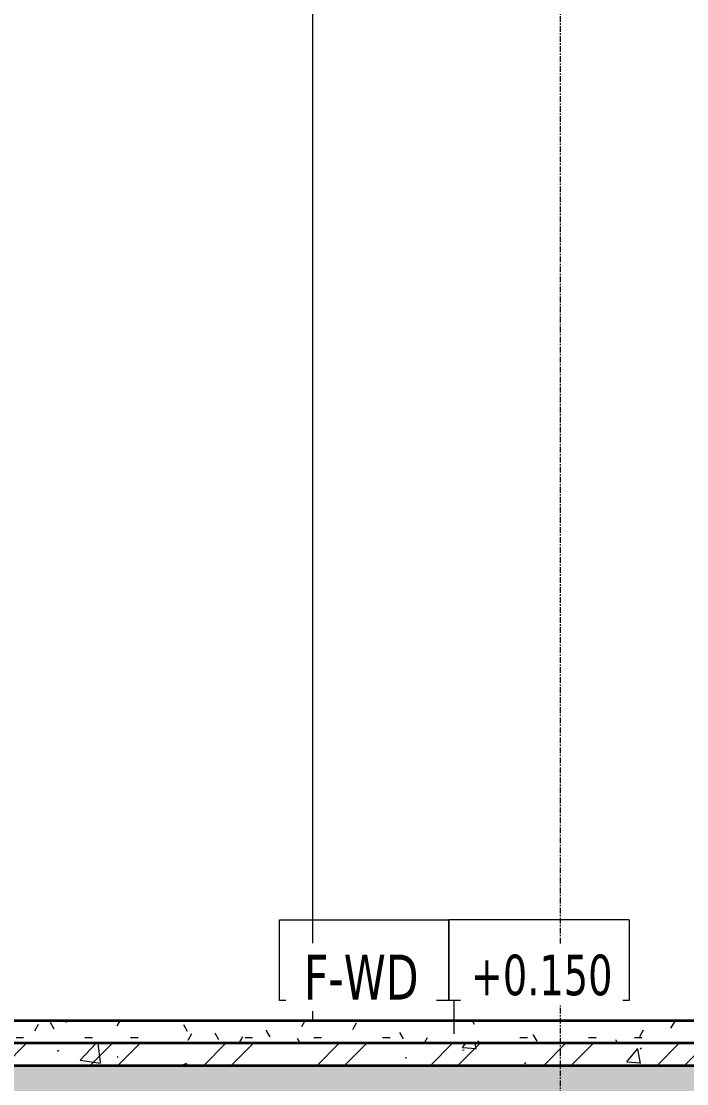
# Model space of a CAD drawing. Header units: millimetres. Extents: x 41758 to 237109, y 3795 to 78637.
# Drawn here: x 129900 to 131376, y 5460 to 7817 of the extents above; entities that cross this region are included whole.
import ezdxf

# ---------------------------------------------------------------- set-up
doc = ezdxf.new("R2010")
doc.units = ezdxf.units.MM
for name, pattern in [('Centre', [31.75, 6.35, -4.7625, 15.875, -4.7625]), ('Grid Line', [22.225, 12.7, -3.175, 3.175, -3.175]), ('IMPORT-CENTER _2_', [40.64, 25.4, -5.08, 5.08, -5.08])]:
    doc.linetypes.add(name, pattern=pattern)
for name, color, linetype, lineweight in [('0-5', 130, 'Continuous', 5), ('A-DETL-GENF-4', 9, 'Continuous', 18), ('A-DETL-MEDM', 33, 'Continuous', 35), ('A-FLOR-FNSH-1', 250, 'Continuous', 35), ('A-FLOR-IDEN', 11, 'Continuous', 9), ('A-FLOR-LEVL-2', 51, 'Centre', 9), ('A-FLOR-PATT-1', 253, 'Continuous', 18), ('A-FLOR-PATT-4', 67, 'Continuous', 18), ('A-WALL', 113, 'Continuous', 18), ('G-IMPT', 8, 'Continuous', 18), ('G-IMPT-3', 8, 'IMPORT-CENTER _2_', 18), ('M-EQPM', 50, 'Continuous', 18), ('M-EQPM-2', 50, 'Continuous', 25), ('S-GRID-1', 1, 'Grid Line', 9)]:
    doc.layers.add(name, color=color, linetype=linetype, lineweight=lineweight)
doc.styles.add('Tahoma', font='tahoma.ttf', dxfattribs={"width": 0.8, "height": 100})
doc.styles.add('Tahoma_1', font='tahoma.ttf', dxfattribs={"width": 0.8, "height": 90})
pattern_1 = [(50, (-47403.86, 15875), (364.368, -31.878), [38.1, -419.1]), (355, (-47403.86, 15875), (-70.486, 382.113), [30.48, -335.28]), (100.451, (-47373.5, 15872.34), (293.885, 350.233), [32.38, -356.18]), (46.184, (-47403.86, 15976.6), (542.158, -84.086), [57.15, -628.65]), (96.636, (-47358.7, 15969.6), (474.805, 494.855), [48.57, -534.27]), (351.184, (-47403.86, 15976.6), (474.81, 494.85), [45.72, -502.92]), (21, (-47353.06, 15951.2), (303.2285, -204.5305), [38.1, -419.1]), (326, (-47353.06, 15951.2), (123.604, 368.376), [30.48, -335.28]), (71.451, (-47327.8, 15934.16), (426.834, 163.843), [32.38, -356.18]), (37.5, (-47403.86, 15875), (6.1766, 169.1102), [3.353, -327.863, 3.353, -337.007, -336.55]), (37.5, (-47403.86, 15875), (6.1766, 169.1102), [-671.576, 3.353, -333.197]), (7.5, (-47403.86, 15875), (133.639, 200.3615), [3.353, -190.703, 3.353, -320.243, -128.27]), (7.5, (-47403.86, 15875), (133.639, 200.3615), [-517.652, 3.353, -124.917]), (327.5, (-47517.14, 15875), (271.1818, -11.4584), [3.353, -123.647, 3.353, -392.887, -525.78]), (327.5, (-47517.14, 15875), (271.1818, -11.4584), [-523.24, 3.353, -522.427]), (317.5, (-47567.94, 15875), (296.2585, 50.853), [3.353, -161.747, 3.353, -259.791, -373.38]), (317.5, (-47567.94, 15875), (296.2585, 50.853), [-428.244, 3.353, -370.027]), (45, (-47403.86, 15875), (-125.7236, 125.7236), []), (45, (-47403.86, 16065.5), (-125.7236, 125.7236), [])]

# ---------------------------------------------------------------- blocks, each defined once
blk = doc.blocks.new('NCV_TKTC_KET CAU_rvt-7-TKCS_CĂN HỘ LOẠI 6 - MẶT CẮT 6')
at = {"layer": 'A-FLOR-PATT-1'}
h = blk.add_hatch(dxfattribs=at)
h.set_pattern_fill('FP_35', color=256, style=0, pattern_type=2)
h.set_pattern_definition(pattern_1)
h.paths.add_polyline_path([(-46188.3, 5500), (-44752.6, 5500), (-44752.6, 5550), (-47852.6, 5550), (-47852.6, 5500), (-46806.4, 5500)])
h = blk.add_hatch(dxfattribs=at)
h.set_pattern_fill('FP_35', color=256, style=0, pattern_type=2)
h.set_pattern_definition(pattern_1)
h.paths.add_polyline_path([(-46188.3, 5500), (-44752.6, 5500), (-44752.6, 5550), (-47852.6, 5550), (-47852.6, 5500), (-46806.4, 5500)])
at = {"layer": 'A-FLOR-FNSH-1'}
blk.add_line((-44752.6, 5550), (-47852.6, 5550), dxfattribs=at)
blk = doc.blocks.new('NCV_TKTC_TANG 2_rvt-7-TKCS_CĂN HỘ LOẠI 6 - MẶT CẮT 6')
at = {"layer": 'A-FLOR-PATT-4'}
h = blk.add_hatch(dxfattribs=at)
h.set_pattern_fill('FP_36', color=256, style=0, pattern_type=2)
h.set_pattern_definition([(0, (-47403.857, 15875), (203.2, 50.8), [16.764, -135.636, 16.764, -135.636, -812.8]), (0, (-47403.857, 15875), (203.2, 50.8), [-304.8, 16.764, -288.036, 16.764, -135.636, -355.6]), (0, (-47403.857, 15875), (203.2, 50.8), [-762, 16.764, -84.836, 16.764, -237.236]), (120, (-47327.657, 15900.4), (-145.5941, 150.57636), [16.764, -135.636, 16.764, -135.636, -812.8]), (120, (-47327.657, 15900.4), (-145.5941, 150.57636), [-304.8, 16.764, -288.036, 16.764, -135.636, -355.6]), (120, (-47327.657, 15900.4), (-145.5941, 150.57636), [-762, 16.764, -84.836, 16.764, -237.236]), (240, (-47302.257, 16002), (-57.6059, -201.37636), [16.764, -135.636, 16.764, -135.636, -812.8]), (240, (-47302.257, 16002), (-57.6059, -201.37636), [-304.8, 16.764, -288.036, 16.764, -135.636, -355.6]), (240, (-47302.257, 16002), (-57.6059, -201.37636), [-762, 16.764, -84.836, 16.764, -237.236])])
h.paths.add_polyline_path([(-47552.6, 5550), (-44652.6, 5550), (-44652.6, 5600), (-47852.6, 5600), (-47852.6, 5550)])
at = {"layer": 'A-FLOR-FNSH-1'}
blk.add_line((-44652.6, 5600), (-47852.6, 5600), dxfattribs=at)
blk = doc.blocks.new('TKTC_XREF_251221_MB TANG 2-7 - TKTC_XREF_260130_MB TANG 2-5_dwg_$cc-4746802-TKCS_CĂN HỘ LOẠI 6 - MẶT CẮT 6')
at = {"layer": 'G-IMPT-3'}
for p, q in [((-46840.1, 5600), (-46961.2, 5600)), ((-46901.1, 5600), (-46900.2, 5600))]:
    blk.add_line(p, q, dxfattribs=at)
at = {"layer": 'M-EQPM'}
for p, q in [((-46945.7, 5600), (-46945.7, 5600)), ((-46900.7, 5600), (-46901, 5600)), ((-46901, 5600), (-46900.4, 5600)), ((-46900.4, 5600), (-46900.7, 5600))]:
    blk.add_line(p, q, dxfattribs=at)
blk = doc.blocks.new('TKTC_XREF_251221_MB TANG 2-7 - TKTC_XREF_260130_MB TANG 2-5_dwg_CUM U_DN100-4746799-TKCS_CĂN HỘ LOẠI 6 - MẶT CẮT 6')
at = {"layer": 'G-IMPT'}
for p, q in [((-46965.4, 5600), (-46964.7, 5600)), ((-46964.6, 5600), (-46965.4, 5600)), ((-46965.4, 5600), (-46965.4, 5600)), ((-46964.7, 5600), (-46963.9, 5600)), ((-46964.6, 5600), (-46964.7, 5600)), ((-46963.9, 5600), (-46964.6, 5600)), ((-46963.4, 5600), (-46963.4, 5600)), ((-46962.7, 5600), (-46962.7, 5600)), ((-46961.9, 5600), (-46961.9, 5600)), ((-46961.1, 5600), (-46961.2, 5600)), ((-46960.3, 5600), (-46960.4, 5600)), ((-46959.6, 5600), (-46959.6, 5600)), ((-46959.6, 5600), (-46959.6, 5600)), ((-46959.6, 5600), (-46959.6, 5600)), ((-46955.8, 5600), (-46959.6, 5600)), ((-46955.8, 5600), (-46959.6, 5600)), ((-46959.6, 5600), (-46959.6, 5600)), ((-46958.9, 5600), (-46958.9, 5600)), ((-46958.8, 5600), (-46958.9, 5600)), ((-46955.1, 5600), (-46958.9, 5600)), ((-46958.8, 5600), (-46958.8, 5600)), ((-46955, 5600), (-46958.8, 5600)), ((-46954.3, 5600), (-46903, 5600)), ((-46953.5, 5600), (-46902.2, 5600)), ((-46903, 5600), (-46902.2, 5600)), ((-46903, 5600), (-46902.2, 5600)), ((-46902.9, 5600), (-46902.3, 5600))]:
    blk.add_line(p, q, dxfattribs=at)
at = {"layer": 'G-IMPT', "flags": 128}
for points in [[(-46960.3, 5600), (-46964.6, 5600), (-46964.7, 5600), (-46960.4, 5600)], [(-46959.6, 5600), (-46963.9, 5600), (-46963.9, 5600), (-46959.6, 5600)], [(-46959.6, 5600), (-46955.8, 5600), (-46955.8, 5600), (-46959.6, 5600)], [(-46958.9, 5600), (-46955.1, 5600), (-46955, 5600), (-46958.8, 5600)], [(-46955.8, 5600), (-46955.8, 5600), (-46954.2, 5600), (-46954.3, 5600), (-46955.9, 5600), (-46955.8, 5600)], [(-46955, 5600), (-46955, 5600), (-46953.5, 5600), (-46953.6, 5600), (-46955.1, 5600), (-46955.1, 5600)], [(-46954.3, 5600), (-46903, 5600), (-46902.9, 5600)], [(-46953.6, 5600), (-46902.2, 5600), (-46902.3, 5600)]]:
    blk.add_lwpolyline(points, dxfattribs=at)
blk = doc.blocks.new('TKTC_XREF_251221_MB TANG 2-7 - TKTC_XREF_260130_MB TANG 2-5_dwg_$cc-4746807-TKCS_CĂN HỘ LOẠI 6 - MẶT CẮT 6')
at = {"layer": 'G-IMPT-3'}
for p, q in [((-46811.6, 5600), (-46964.6, 5600)), ((-46888.2, 5600), (-46888.1, 5600))]:
    blk.add_line(p, q, dxfattribs=at)
at = {"layer": 'M-EQPM'}
for p, q in [((-46945, 5600), (-46945, 5600)), ((-46888.1, 5600), (-46888.2, 5600)), ((-46888.2, 5600), (-46888.1, 5600)), ((-46888.1, 5600), (-46888.1, 5600))]:
    blk.add_line(p, q, dxfattribs=at)
blk = doc.blocks.new('TKTC_XREF_251221_MB TANG 2-7 - TKTC_XREF_260130_MB TANG 2-5_dwg_CUM U_DN100-4746796-TKCS_CĂN HỘ LOẠI 6 - MẶT CẮT 6')
at = {"layer": 'G-IMPT'}
for p, q in [((-46967.1, 5600), (-46966.1, 5600)), ((-46966.1, 5600), (-46967.1, 5600)), ((-46967.1, 5600), (-46967.1, 5600)), ((-46967, 5600), (-46966, 5600)), ((-46966, 5600), (-46967, 5600)), ((-46967, 5600), (-46967, 5600)), ((-46964.6, 5600), (-46964.6, 5600)), ((-46964.5, 5600), (-46964.4, 5600)), ((-46962.7, 5600), (-46962.7, 5600)), ((-46962.5, 5600), (-46962.5, 5600)), ((-46960.7, 5600), (-46960.7, 5600)), ((-46960.6, 5600), (-46960.6, 5600)), ((-46959.7, 5600), (-46959.7, 5600)), ((-46959.7, 5600), (-46959.7, 5600)), ((-46959.7, 5600), (-46959.7, 5600)), ((-46954.9, 5600), (-46959.7, 5600)), ((-46954.9, 5600), (-46959.7, 5600)), ((-46959.6, 5600), (-46959.6, 5600)), ((-46959.6, 5600), (-46959.6, 5600)), ((-46959.6, 5600), (-46959.6, 5600)), ((-46954.8, 5600), (-46959.6, 5600)), ((-46954.8, 5600), (-46959.6, 5600)), ((-46953, 5600), (-46888.2, 5600)), ((-46952.9, 5600), (-46888.1, 5600)), ((-46888.1, 5600), (-46888.2, 5600)), ((-46888.1, 5600), (-46888.2, 5600)), ((-46888.1, 5600), (-46888.2, 5600))]:
    blk.add_line(p, q, dxfattribs=at)
at = {"layer": 'G-IMPT', "flags": 128}
for points in [[(-46960.7, 5600), (-46966.1, 5600), (-46966.1, 5600), (-46960.7, 5600)], [(-46960.6, 5600), (-46966, 5600), (-46966, 5600), (-46960.6, 5600)], [(-46959.7, 5600), (-46954.9, 5600), (-46954.9, 5600), (-46959.7, 5600)], [(-46959.6, 5600), (-46954.8, 5600), (-46954.8, 5600), (-46959.6, 5600)], [(-46954.9, 5600), (-46954.9, 5600), (-46953, 5600), (-46953, 5600), (-46954.9, 5600), (-46954.9, 5600)], [(-46954.8, 5600), (-46954.8, 5600), (-46952.9, 5600), (-46952.9, 5600), (-46954.8, 5600), (-46954.8, 5600)], [(-46953, 5600), (-46888.2, 5600), (-46888.2, 5600)], [(-46952.9, 5600), (-46888.1, 5600), (-46888.1, 5600)]]:
    blk.add_lwpolyline(points, dxfattribs=at)
blk = doc.blocks.new('TKTC_XREF_251221_MB TANG 2-7 - TKTC_XREF_260130_MB TANG 2-5_dwg_$cc-4746806-TKCS_CĂN HỘ LOẠI 6 - MẶT CẮT 6')
at = {"layer": 'G-IMPT-3'}
for p, q in [((-46812.5, 5600), (-46965.5, 5600)), ((-46888.9, 5600), (-46889, 5600))]:
    blk.add_line(p, q, dxfattribs=at)
at = {"layer": 'M-EQPM'}
for p, q in [((-46945.8, 5600), (-46945.8, 5600)), ((-46889, 5600), (-46888.9, 5600)), ((-46888.9, 5600), (-46889, 5600)), ((-46889, 5600), (-46889, 5600))]:
    blk.add_line(p, q, dxfattribs=at)
blk = doc.blocks.new('TKTC_XREF_251221_MB TANG 2-7 - TKTC_XREF_260130_MB TANG 2-5_dwg_$cc-4746801-TKCS_CĂN HỘ LOẠI 6 - MẶT CẮT 6')
at = {"layer": 'G-IMPT-3'}
for p, q in [((-46840.5, 5600), (-46961.6, 5600)), ((-46901.5, 5600), (-46900.6, 5600))]:
    blk.add_line(p, q, dxfattribs=at)
at = {"layer": 'M-EQPM'}
for p, q in [((-46946.1, 5600), (-46946.1, 5600)), ((-46901.1, 5600), (-46901.4, 5600)), ((-46901.4, 5600), (-46900.8, 5600)), ((-46900.8, 5600), (-46901.1, 5600))]:
    blk.add_line(p, q, dxfattribs=at)
blk = doc.blocks.new('TKTC_XREF_251221_MB TANG 2-7 - TKTC_XREF_260130_MB TANG 2-5_dwg_CUM U_DN100-V76-TKCS_CĂN HỘ LOẠI 6 - MẶT CẮT 6')
at = {"layer": 'G-IMPT'}
for p, q in [((-46617.6, 5600), (-46616.7, 5600)), ((-46616.7, 5600), (-46617.6, 5600)), ((-46617.6, 5600), (-46616.7, 5600)), ((-46616.7, 5600), (-46617.6, 5600)), ((-46611.3, 5600), (-46616.7, 5600)), ((-46616.7, 5600), (-46611.3, 5600)), ((-46611.3, 5600), (-46616.7, 5600)), ((-46616.7, 5600), (-46611.3, 5600)), ((-46610.3, 5600), (-46610.3, 5600)), ((-46610.3, 5600), (-46610.3, 5600)), ((-46610.3, 5600), (-46605.5, 5600)), ((-46605.5, 5600), (-46610.3, 5600)), ((-46605.5, 5600), (-46610.3, 5600)), ((-46605.5, 5600), (-46610.3, 5600)), ((-46610.3, 5600), (-46605.5, 5600)), ((-46605.5, 5600), (-46610.3, 5600)), ((-46605.5, 5600), (-46610.3, 5600)), ((-46605.5, 5600), (-46610.3, 5600)), ((-46605.5, 5600), (-46603.6, 5600)), ((-46603.6, 5600), (-46605.5, 5600)), ((-46605.5, 5600), (-46603.6, 5600)), ((-46603.6, 5600), (-46605.5, 5600)), ((-46603.6, 5600), (-46538.8, 5600)), ((-46603.6, 5600), (-46538.8, 5600)), ((-46603.6, 5600), (-46538.8, 5600)), ((-46603.6, 5600), (-46538.8, 5600)), ((-46538.8, 5600), (-46479.4, 5600)), ((-46479.4, 5600), (-46538.8, 5600)), ((-46538.8, 5600), (-46538.8, 5600)), ((-46538.8, 5600), (-46471.7, 5600)), ((-46471.7, 5600), (-46538.8, 5600))]:
    blk.add_line(p, q, dxfattribs=at)
blk = doc.blocks.new('TKTC_XREF_251221_MB TANG 2-7 - TKTC_XREF_260130_MB TANG 2-5_dwg_$cc-V77-TKCS_CĂN HỘ LOẠI 6 - MẶT CẮT 6')
at = {"layer": 'G-IMPT-3'}
for p, q in [((-46462.3, 5600), (-46615.4, 5600)), ((-46538.8, 5600), (-46538.8, 5600))]:
    blk.add_line(p, q, dxfattribs=at)
at = {"layer": 'M-EQPM'}
for p, q in [((-46595.7, 5600), (-46595.7, 5600)), ((-46538.8, 5600), (-46551.4, 5600)), ((-46551.4, 5600), (-46538.8, 5600)), ((-46538.8, 5600), (-46484.8, 5600)), ((-46484.8, 5600), (-46538.8, 5600)), ((-46538.8, 5600), (-46526.3, 5600)), ((-46526.3, 5600), (-46538.8, 5600))]:
    blk.add_line(p, q, dxfattribs=at)
blk = doc.blocks.new('TKTC_XREF_251221_MB TANG 2-7 - TKTC_XREF_260130_MB TANG 2-5_dwg_$cc-V78-TKCS_CĂN HỘ LOẠI 6 - MẶT CẮT 6')
at = {"layer": 'G-IMPT-3'}
for p, q in [((-46317.9, 5600), (-46196.8, 5600)), ((-46256.9, 5600), (-46257.7, 5600))]:
    blk.add_line(p, q, dxfattribs=at)
at = {"layer": 'M-EQPM'}
for p, q in [((-46257, 5600), (-46257.6, 5600)), ((-46257.6, 5600), (-46257.3, 5600)), ((-46257.3, 5600), (-46257, 5600)), ((-46212.3, 5600), (-46212.3, 5600))]:
    blk.add_line(p, q, dxfattribs=at)
blk = doc.blocks.new('TKTC_XREF_251221_MB TANG 2-7 - TKTC_XREF_260130_MB TANG 2-5_dwg_CUM U_DN100-V79-TKCS_CĂN HỘ LOẠI 6 - MẶT CẮT 6')
at = {"layer": 'G-IMPT'}
for p, q in [((-46255.1, 5600), (-46255.8, 5600)), ((-46204.5, 5600), (-46255.8, 5600)), ((-46255.1, 5600), (-46255.7, 5600)), ((-46255.1, 5600), (-46255.7, 5600)), ((-46203.7, 5600), (-46255.1, 5600)), ((-46202.9, 5600), (-46199.1, 5600)), ((-46202.9, 5600), (-46199.1, 5600)), ((-46202.3, 5600), (-46198.5, 5600)), ((-46202.2, 5600), (-46198.4, 5600)), ((-46199.2, 5600), (-46199.1, 5600)), ((-46199.1, 5600), (-46199.1, 5600)), ((-46199.1, 5600), (-46199.1, 5600)), ((-46198.5, 5600), (-46198.5, 5600)), ((-46198.5, 5600), (-46198.4, 5600)), ((-46198.4, 5600), (-46198.4, 5600)), ((-46198.4, 5600), (-46198.3, 5600)), ((-46197.7, 5600), (-46197.7, 5600)), ((-46196.8, 5600), (-46196.8, 5600)), ((-46196.2, 5600), (-46196.1, 5600)), ((-46195.3, 5600), (-46195.3, 5600)), ((-46194.6, 5600), (-46194.6, 5600)), ((-46193.3, 5600), (-46194.1, 5600)), ((-46194.1, 5600), (-46193.3, 5600)), ((-46192.6, 5600), (-46193.4, 5600)), ((-46193.4, 5600), (-46192.7, 5600)), ((-46193.3, 5600), (-46193.3, 5600)), ((-46192.7, 5600), (-46192.6, 5600))]:
    blk.add_line(p, q, dxfattribs=at)
at = {"layer": 'G-IMPT', "flags": 128}
for points in [[(-46204.4, 5600), (-46255.7, 5600), (-46255.7, 5600)], [(-46203.8, 5600), (-46255.1, 5600), (-46255.1, 5600)], [(-46202.9, 5600), (-46203, 5600), (-46204.5, 5600), (-46204.4, 5600), (-46202.9, 5600), (-46202.9, 5600)], [(-46202.3, 5600), (-46202.3, 5600), (-46203.8, 5600), (-46203.7, 5600), (-46202.2, 5600), (-46202.2, 5600)], [(-46199.1, 5600), (-46202.9, 5600), (-46202.9, 5600), (-46199.2, 5600)], [(-46198.4, 5600), (-46202.2, 5600), (-46202.3, 5600), (-46198.5, 5600)], [(-46198.4, 5600), (-46194.1, 5600), (-46194.1, 5600), (-46198.4, 5600)], [(-46197.7, 5600), (-46193.4, 5600), (-46193.4, 5600), (-46197.7, 5600)]]:
    blk.add_lwpolyline(points, dxfattribs=at)
blk = doc.blocks.new('TKTC_XREF_251221_MB TANG 2-7 - TKTC_XREF_260130_MB TANG 2-5_dwg_$cc-V80-TKCS_CĂN HỘ LOẠI 6 - MẶT CẮT 6')
at = {"layer": 'G-IMPT-3'}
for p, q in [((-46460.5, 5600), (-46613.5, 5600)), ((-46537, 5600), (-46537, 5600))]:
    blk.add_line(p, q, dxfattribs=at)
at = {"layer": 'M-EQPM'}
for p, q in [((-46593.9, 5600), (-46593.9, 5600)), ((-46537, 5600), (-46549.5, 5600)), ((-46549.5, 5600), (-46537, 5600)), ((-46537, 5600), (-46482.9, 5600)), ((-46482.9, 5600), (-46537, 5600)), ((-46537, 5600), (-46524.5, 5600)), ((-46524.5, 5600), (-46537, 5600))]:
    blk.add_line(p, q, dxfattribs=at)
blk = doc.blocks.new('TKTC_XREF_251221_MB TANG 2-7 - TKTC_XREF_260130_MB TANG 2-5_dwg_$cc-V81-TKCS_CĂN HỘ LOẠI 6 - MẶT CẮT 6')
at = {"layer": 'G-IMPT-3'}
for p, q in [((-46492.2, 5600), (-46613.3, 5600)), ((-46553.1, 5600), (-46552.4, 5600))]:
    blk.add_line(p, q, dxfattribs=at)
at = {"layer": 'M-EQPM'}
for p, q in [((-46597.8, 5600), (-46597.8, 5600)), ((-46552.8, 5600), (-46553, 5600)), ((-46553, 5600), (-46552.5, 5600)), ((-46552.5, 5600), (-46552.8, 5600))]:
    blk.add_line(p, q, dxfattribs=at)
blk = doc.blocks.new('TKTC_XREF_251221_MB TANG 2-7 - TKTC_XREF_260130_MB TANG 2-5_dwg_$cc-V87-TKCS_CĂN HỘ LOẠI 6 - MẶT CẮT 6')
at = {"layer": 'G-IMPT-3'}
for p, q in [((-46811.7, 5600), (-46964.7, 5600)), ((-46888.3, 5600), (-46888.1, 5600))]:
    blk.add_line(p, q, dxfattribs=at)
at = {"layer": 'M-EQPM'}
for p, q in [((-46945.1, 5600), (-46945.1, 5600)), ((-46888.2, 5600), (-46888.3, 5600)), ((-46888.3, 5600), (-46888.2, 5600)), ((-46888.2, 5600), (-46888.2, 5600))]:
    blk.add_line(p, q, dxfattribs=at)
blk = doc.blocks.new('TKTC_XREF_251221_MB TANG 2-7 - TKTC_XREF_260130_MB TANG 2-5_dwg_$cc-4746795-TKCS_CĂN HỘ LOẠI 6 - MẶT CẮT 6')
at = {"layer": 'G-IMPT-3'}
for p, q in [((-46812.5, 5600), (-46965.6, 5600)), ((-46889, 5600), (-46889.1, 5600))]:
    blk.add_line(p, q, dxfattribs=at)
at = {"layer": 'M-EQPM'}
for p, q in [((-46945.9, 5600), (-46945.9, 5600)), ((-46889, 5600), (-46889.1, 5600)), ((-46889.1, 5600), (-46889, 5600)), ((-46889, 5600), (-46889, 5600))]:
    blk.add_line(p, q, dxfattribs=at)
blk = doc.blocks.new('TKTC_XREF_251221_MB TANG 2-7 - TKTC_XREF_251221_MB TANG 2-7-2039446-TKCS_CĂN HỘ LOẠI 6 - MẶT CẮT 6')
at = {"layer": 'M-EQPM'}
for p, q in [((-46954.1, 5600), (-47003.3, 5600)), ((-47003.3, 5600), (-46954, 5600)), ((-46954, 5600), (-47003.2, 5600)), ((-47003.2, 5600), (-46954, 5600)), ((-47003.2, 5600), (-46954.1, 5600)), ((-46954, 5600), (-47003.2, 5600)), ((-46653.6, 5600), (-46603.8, 5600)), ((-46603.8, 5600), (-46653.6, 5600)), ((-46203.7, 5600), (-46153.9, 5600)), ((-46153.9, 5600), (-46203.7, 5600))]:
    blk.add_line(p, q, dxfattribs=at)
at = {"layer": 'M-EQPM-2'}
for p, q in [((-53453.6, 5600), (-46352.6, 5600)), ((-46352.6, 5600), (-45952.6, 5600)), ((-45952.6, 5600), (-44118.9, 5600))]:
    blk.add_line(p, q, dxfattribs=at)
for name, p in [('TKTC_XREF_251221_MB TANG 2-7 - TKTC_XREF_260130_MB TANG 2-5_dwg_CUM U_DN100-4746796-TKCS_CĂN HỘ LOẠI 6 - MẶT CẮT 6', (-0.9, 0)), ('TKTC_XREF_251221_MB TANG 2-7 - TKTC_XREF_260130_MB TANG 2-5_dwg_CUM U_DN100-4746796-TKCS_CĂN HỘ LOẠI 6 - MẶT CẮT 6', (-0.8, 0)), ('TKTC_XREF_251221_MB TANG 2-7 - TKTC_XREF_260130_MB TANG 2-5_dwg_CUM U_DN100-4746796-TKCS_CĂN HỘ LOẠI 6 - MẶT CẮT 6', (-0.8, 0)), ('TKTC_XREF_251221_MB TANG 2-7 - TKTC_XREF_260130_MB TANG 2-5_dwg_CUM U_DN100-4746796-TKCS_CĂN HỘ LOẠI 6 - MẶT CẮT 6', (0, 0)), ('TKTC_XREF_251221_MB TANG 2-7 - TKTC_XREF_260130_MB TANG 2-5_dwg_CUM U_DN100-4746796-TKCS_CĂN HỘ LOẠI 6 - MẶT CẮT 6', (-0.1, 0)), ('TKTC_XREF_251221_MB TANG 2-7 - TKTC_XREF_260130_MB TANG 2-5_dwg_CUM U_DN100-4746796-TKCS_CĂN HỘ LOẠI 6 - MẶT CẮT 6', (0, 0)), ('TKTC_XREF_251221_MB TANG 2-7 - TKTC_XREF_260130_MB TANG 2-5_dwg_CUM U_DN100-4746799-TKCS_CĂN HỘ LOẠI 6 - MẶT CẮT 6', (-0.5, 0)), ('TKTC_XREF_251221_MB TANG 2-7 - TKTC_XREF_260130_MB TANG 2-5_dwg_CUM U_DN100-4746799-TKCS_CĂN HỘ LOẠI 6 - MẶT CẮT 6', (-0.4, 0)), ('TKTC_XREF_251221_MB TANG 2-7 - TKTC_XREF_260130_MB TANG 2-5_dwg_CUM U_DN100-4746799-TKCS_CĂN HỘ LOẠI 6 - MẶT CẮT 6', (-0.4, 0)), ('TKTC_XREF_251221_MB TANG 2-7 - TKTC_XREF_260130_MB TANG 2-5_dwg_$cc-4746795-TKCS_CĂN HỘ LOẠI 6 - MẶT CẮT 6', (0, 0)), ('TKTC_XREF_251221_MB TANG 2-7 - TKTC_XREF_260130_MB TANG 2-5_dwg_$cc-4746806-TKCS_CĂN HỘ LOẠI 6 - MẶT CẮT 6', (0, 0)), ('TKTC_XREF_251221_MB TANG 2-7 - TKTC_XREF_260130_MB TANG 2-5_dwg_CUM U_DN100-4746799-TKCS_CĂN HỘ LOẠI 6 - MẶT CẮT 6', (-0.1, 0)), ('TKTC_XREF_251221_MB TANG 2-7 - TKTC_XREF_260130_MB TANG 2-5_dwg_$cc-4746795-TKCS_CĂN HỘ LOẠI 6 - MẶT CẮT 6', (0.1, 0)), ('TKTC_XREF_251221_MB TANG 2-7 - TKTC_XREF_260130_MB TANG 2-5_dwg_CUM U_DN100-4746799-TKCS_CĂN HỘ LOẠI 6 - MẶT CẮT 6', (0, 0)), ('TKTC_XREF_251221_MB TANG 2-7 - TKTC_XREF_260130_MB TANG 2-5_dwg_CUM U_DN100-4746799-TKCS_CĂN HỘ LOẠI 6 - MẶT CẮT 6', (0, 0)), ('TKTC_XREF_251221_MB TANG 2-7 - TKTC_XREF_260130_MB TANG 2-5_dwg_$cc-V87-TKCS_CĂN HỘ LOẠI 6 - MẶT CẮT 6', (0, 0)), ('TKTC_XREF_251221_MB TANG 2-7 - TKTC_XREF_260130_MB TANG 2-5_dwg_$cc-4746807-TKCS_CĂN HỘ LOẠI 6 - MẶT CẮT 6', (0, 0)), ('TKTC_XREF_251221_MB TANG 2-7 - TKTC_XREF_260130_MB TANG 2-5_dwg_$cc-V87-TKCS_CĂN HỘ LOẠI 6 - MẶT CẮT 6', (0.1, 0)), ('TKTC_XREF_251221_MB TANG 2-7 - TKTC_XREF_260130_MB TANG 2-5_dwg_$cc-4746801-TKCS_CĂN HỘ LOẠI 6 - MẶT CẮT 6', (-0.1, 0)), ('TKTC_XREF_251221_MB TANG 2-7 - TKTC_XREF_260130_MB TANG 2-5_dwg_$cc-4746801-TKCS_CĂN HỘ LOẠI 6 - MẶT CẮT 6', (0, 0)), ('TKTC_XREF_251221_MB TANG 2-7 - TKTC_XREF_260130_MB TANG 2-5_dwg_$cc-4746801-TKCS_CĂN HỘ LOẠI 6 - MẶT CẮT 6', (0, 0)), ('TKTC_XREF_251221_MB TANG 2-7 - TKTC_XREF_260130_MB TANG 2-5_dwg_$cc-4746802-TKCS_CĂN HỘ LOẠI 6 - MẶT CẮT 6', (-0.1, 0)), ('TKTC_XREF_251221_MB TANG 2-7 - TKTC_XREF_260130_MB TANG 2-5_dwg_$cc-4746802-TKCS_CĂN HỘ LOẠI 6 - MẶT CẮT 6', (0, 0)), ('TKTC_XREF_251221_MB TANG 2-7 - TKTC_XREF_260130_MB TANG 2-5_dwg_$cc-4746802-TKCS_CĂN HỘ LOẠI 6 - MẶT CẮT 6', (0, 0)), ('TKTC_XREF_251221_MB TANG 2-7 - TKTC_XREF_260130_MB TANG 2-5_dwg_CUM U_DN100-V76-TKCS_CĂN HỘ LOẠI 6 - MẶT CẮT 6', (-0.1, 0)), ('TKTC_XREF_251221_MB TANG 2-7 - TKTC_XREF_260130_MB TANG 2-5_dwg_CUM U_DN100-V76-TKCS_CĂN HỘ LOẠI 6 - MẶT CẮT 6', (0, 0)), ('TKTC_XREF_251221_MB TANG 2-7 - TKTC_XREF_260130_MB TANG 2-5_dwg_$cc-V77-TKCS_CĂN HỘ LOẠI 6 - MẶT CẮT 6', (0, 0)), ('TKTC_XREF_251221_MB TANG 2-7 - TKTC_XREF_260130_MB TANG 2-5_dwg_$cc-V80-TKCS_CĂN HỘ LOẠI 6 - MẶT CẮT 6', (0, 0)), ('TKTC_XREF_251221_MB TANG 2-7 - TKTC_XREF_260130_MB TANG 2-5_dwg_$cc-V81-TKCS_CĂN HỘ LOẠI 6 - MẶT CẮT 6', (0, 0)), ('TKTC_XREF_251221_MB TANG 2-7 - TKTC_XREF_260130_MB TANG 2-5_dwg_$cc-V78-TKCS_CĂN HỘ LOẠI 6 - MẶT CẮT 6', (0, 0)), ('TKTC_XREF_251221_MB TANG 2-7 - TKTC_XREF_260130_MB TANG 2-5_dwg_CUM U_DN100-V79-TKCS_CĂN HỘ LOẠI 6 - MẶT CẮT 6', (0, 0))]:
    blk.add_blockref(name, p)
at = {"extrusion": (0, 0, -1)}
blk.add_blockref('TKTC_XREF_251221_MB TANG 2-7 - TKTC_XREF_260130_MB TANG 2-5_dwg_CUM U_DN100-V79-TKCS_CĂN HỘ LOẠI 6 - MẶT CẮT 6', (92808.2, 0), dxfattribs=at)
blk = doc.blocks.new('TAG SAN - TTG - TAG FFL-4075299-TKCS_CĂN HỘ LOẠI 6 - MẶT CẮT 6')
at = {"layer": 'A-FLOR-IDEN'}
for p, q in [((-46576.2, 5644.9), (-46576.2, 5823.7)), ((-46576.2, 5823.7), (-46200.2, 5823.7)), ((-46200.2, 5823.7), (-46200.2, 5644.9)), ((-45800.2, 5823.7), (-46200.2, 5823.7)), ((-46200.2, 5644.9), (-46200.2, 5823.7)), ((-45800.2, 5823.7), (-45800.2, 5644.9)), ((-46200.2, 5644.9), (-46576.2, 5644.9)), ((-45800.2, 5644.9), (-46200.2, 5644.9))]:
    blk.add_line(p, q, dxfattribs=at)

msp = doc.modelspace()

# ---------------------------------------------------------------- hatches: boundary and pattern name
at = {"layer": 'A-DETL-GENF-4'}
h = msp.add_hatch(dxfattribs=at)
h.set_pattern_fill('FP_35', color=256, style=0, pattern_type=2)
h.set_pattern_definition([(50, (129644.7, 15875), (364.368, -31.878), [38.1, -419.1]), (355, (129644.7, 15875), (-70.486, 382.113), [30.48, -335.28]), (100.451, (129675.05, 15872.34), (293.885, 350.233), [32.38, -356.18]), (46.184, (129644.7, 15976.6), (542.158, -84.086), [57.15, -628.65]), (96.636, (129689.87, 15969.6), (474.805, 494.855), [48.57, -534.27]), (351.184, (129644.7, 15976.6), (474.81, 494.85), [45.72, -502.92]), (21, (129695.5, 15951.2), (303.2285, -204.5305), [38.1, -419.1]), (326, (129695.5, 15951.2), (123.604, 368.376), [30.48, -335.28]), (71.451, (129720.76, 15934.16), (426.834, 163.843), [32.38, -356.18]), (37.5, (129644.69, 15875), (6.1766, 169.1102), [3.353, -327.863, 3.353, -337.007, -336.55]), (37.5, (129644.69, 15875), (6.1766, 169.1102), [-671.576, 3.353, -333.197]), (7.5, (129644.69, 15875), (133.639, 200.3615), [3.353, -190.703, 3.353, -320.243, -128.27]), (7.5, (129644.69, 15875), (133.639, 200.3615), [-517.652, 3.353, -124.917]), (327.5, (129531.4, 15875), (271.1818, -11.4584), [3.353, -123.647, 3.353, -392.887, -525.78]), (327.5, (129531.4, 15875), (271.1818, -11.4584), [-523.24, 3.353, -522.427]), (317.5, (129480.6, 15875), (296.2585, 50.853), [3.353, -161.747, 3.353, -259.791, -373.38]), (317.5, (129480.6, 15875), (296.2585, 50.853), [-428.244, 3.353, -370.027]), (45, (129644.69, 15875), (-125.7236, 125.7236), []), (45, (129644.69, 16065.5), (-125.7236, 125.7236), [])])
h.paths.add_polyline_path([(124121, 4900), (124321, 4900), (124321, 5330), (128196, 5330), (128196, 4950), (128496, 4950), (128496, 5330), (128996, 5330), (128996, 5380), (132295.9, 5380), (132295.9, 4950), (132595.9, 4950), (132596, 5360), (132929.7, 5360), (132929.7, 5550), (132295.9, 5550), (132295.9, 5500), (129196, 5500), (129196, 5550), (128996, 5550), (128996, 5500), (123594.9, 5500), (123594.9, 5330), (123996, 5330), (123996, 4900), (124096, 4900)])

# ---------------------------------------------------------------- linework, layer by layer
at = {"layer": 'A-DETL-MEDM'}
msp.add_line((132295.9, 5500), (129196, 5500), dxfattribs=at)
at = {"layer": 'A-FLOR-IDEN'}
msp.add_line((130860.3, 5570.7), (130860.3, 5644.9), dxfattribs=at)
at = {"layer": 'A-FLOR-LEVL-2'}
msp.add_line((122996, 5600), (133325.8, 5600), dxfattribs=at)
at = {"layer": 'A-WALL'}
msp.add_line((130546, 8350), (130546, 5600), dxfattribs=at)
at = {"layer": 'S-GRID-1'}
for p, q in [((131096, 5526.9), (131096, 8588.8)), ((131096, 4276.9), (131096, 5526.9))]:
    msp.add_line(p, q, dxfattribs=at)

# ---------------------------------------------------------------- block references
at = {"layer": '0-5'}
for name in ['NCV_TKTC_KET CAU_rvt-7-TKCS_CĂN HỘ LOẠI 6 - MẶT CẮT 6', 'NCV_TKTC_TANG 2_rvt-7-TKCS_CĂN HỘ LOẠI 6 - MẶT CẮT 6']:
    msp.add_blockref(name, (177048.5, 0), dxfattribs=at)
at = {"layer": 'A-FLOR-IDEN'}
msp.add_blockref('TAG SAN - TTG - TAG FFL-4075299-TKCS_CĂN HỘ LOẠI 6 - MẶT CẮT 6', (177048.5, 0), dxfattribs=at)
at = {"layer": 'M-EQPM'}
msp.add_blockref('TKTC_XREF_251221_MB TANG 2-7 - TKTC_XREF_251221_MB TANG 2-7-2039446-TKCS_CĂN HỘ LOẠI 6 - MẶT CẮT 6', (177048.5, 0), dxfattribs=at)

# ---------------------------------------------------------------- next in the draw order: texts
at = {"layer": 'A-FLOR-IDEN', "attachment_point": 5, "line_spacing_factor": 0.996129, "bg_fill": 3, "box_fill_scale": 1.25, "bg_fill_color": 256, "bg_fill_true_color": 13158600, "bg_fill_transparency": 0}
for s, insert, char_height, width, style in [('\\pt4,8,12,16,20,24,28,32,36,40,44,48,52,56,60,64,68,72,76,80,84,88,92,96,100,104,108,112,116,120,124,128;F-WD', (130653.9, 5696.7), 100, 283.2, 'Tahoma'), ('\\pt3.9996,8.0001,11.9997,16.0002,19.9998,24.0003,27.9999,32.0004,36,39.9996,44.0001,47.9997,52.0002,55.9998,60.0003,63.9999,68.0004,72,75.9996,80.0001,83.9997,88.0002,91.9998,96.0003,99.9999,104.0004,108,111.9996,116.0001,119.9997,124.0002,127.9998;+0.150', (131054.1, 5700.7), 90, 314.8, 'Tahoma_1')]:
    msp.add_mtext(s, dxfattribs=dict(at, insert=insert, char_height=char_height, width=width, style=style))

doc.saveas('drawing.dxf')
